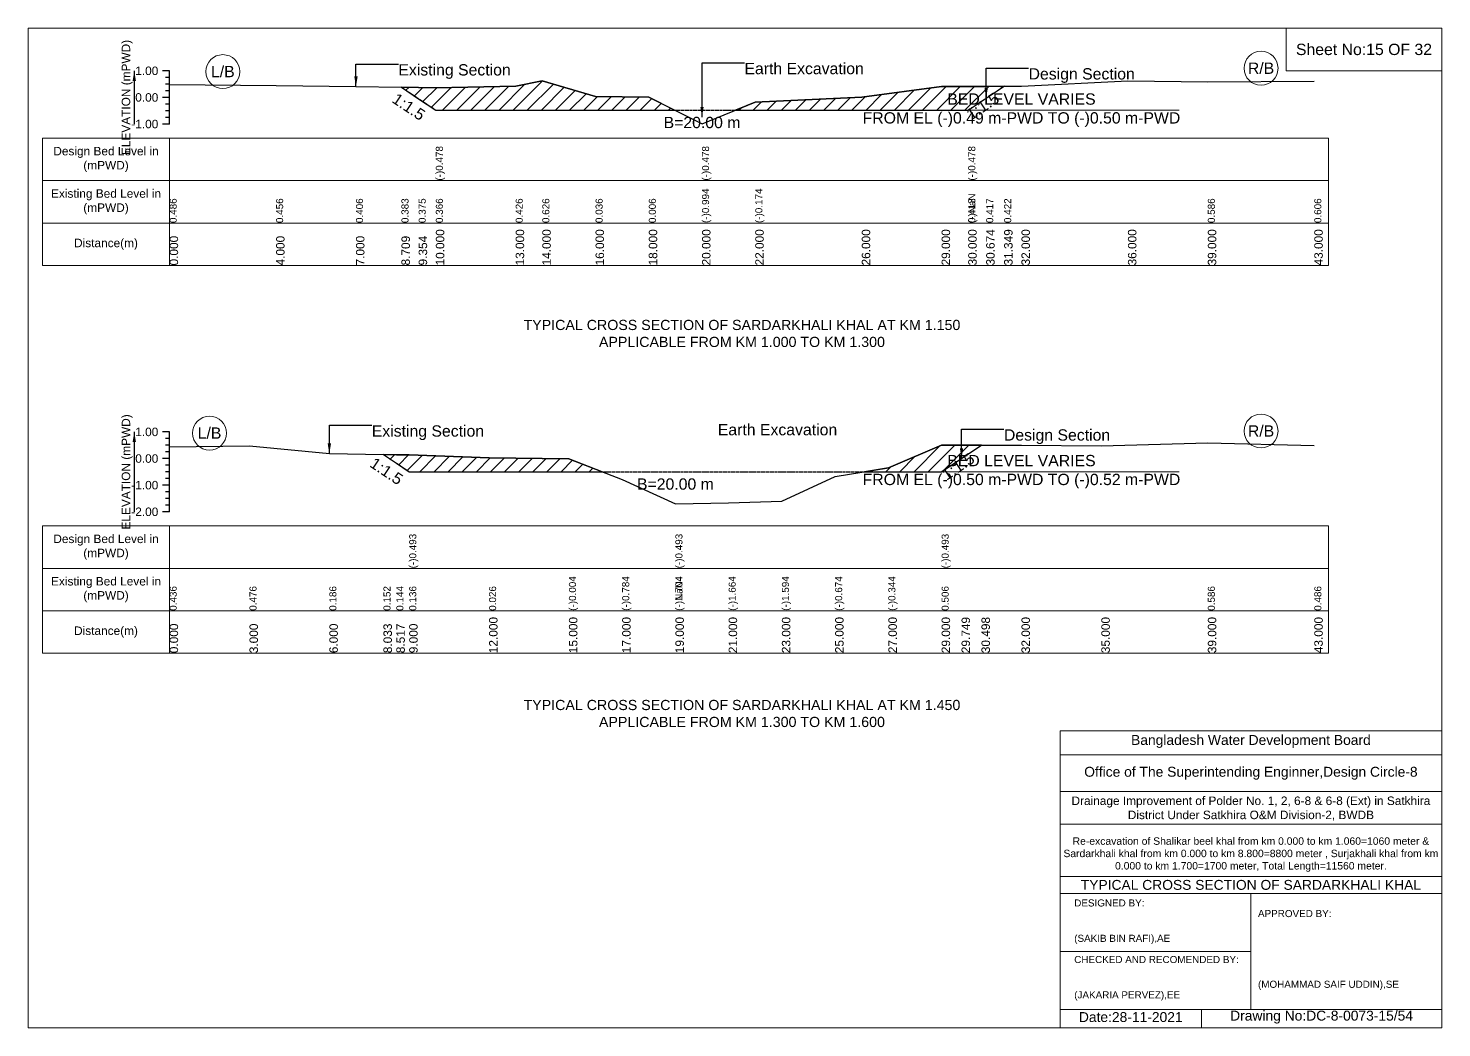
# Model space of a CAD drawing. Header units: inches. Extents: x 93000 to 416000, y -4242 to 0.
# Drawn here: x 240000 to 246000, y -4242 to 0 of the extents above; entities that cross this region are included whole.
import ezdxf

# ---------------------------------------------------------------- set-up
doc = ezdxf.new("R2010")
doc.units = ezdxf.units.IN
doc.header["$LTSCALE"] = 7
doc.header["$MEASUREMENT"] = 0
doc.linetypes.add('DASHED', pattern=[0.75, 0.5, -0.25])
for name, color, linetype, lineweight in [('Cross section Data Border', 7, 'Continuous', 9), ('Cross Section Labels', 7, 'Continuous', 9), ('Design_Bed_Level for Xsection', 7, 'DASHED', 25), ('Existing_Bed_Level for Xsection', 7, 'Continuous', 25), ('Long Section Labels', 7, 'Continuous', 9)]:
    doc.layers.add(name, color=color, linetype=linetype, lineweight=lineweight)
doc.styles.get("Standard").update_dxf_attribs({"font": 'arial.ttf'})
doc.dimstyles.get("Standard").update_dxf_attribs({"dimtxt": 0.18, "dimasz": 0.18, "dimexe": 0.18, "dimexo": 0.0625, "dimgap": 0.09, "dimtad": 0, "dimtih": 1, "dimtoh": 1, "dimdec": 4, "dimzin": 0, "dimdsep": 46, "dimtxsty": 'Standard', "dimcen": 0.09, "dimadec": 0, "dimazin": 0, "dimtfac": 1, "dimtdec": 4, "dimtofl": 0, "dimtmove": 0, "dimatfit": 3, "dimfxl": 0, "dimtolj": 1, "dimtzin": 0, "dimarcsym": 0})

msp = doc.modelspace()

# ---------------------------------------------------------------- hatches: boundary and pattern name
at = {"layer": 'Existing_Bed_Level for Xsection'}
h = msp.add_hatch(dxfattribs=at)
h.set_pattern_fill('ANSI31', color=256, scale=339, style=0)
h.paths.add_polyline_path([(241584.1, -250.4), (241657.1, -299), (241730, -347.6), (242069, -347.6), (242182, -347.6), (242408, -347.6), (242634, -347.6), (242743.3, -347.6), (242634, -293), (242408, -289.6), (242182, -222.9), (242069, -245.5), (241730, -252.3), (241657.1, -251.3)])
h = msp.add_hatch(dxfattribs=at)
h.set_pattern_fill('ANSI31', color=256, scale=339, style=0)
h.paths.add_polyline_path([(243002.4, -347.6), (243086, -347.6), (243538, -347.6), (243877, -347.6), (243990, -347.6), (244066.2, -296.8), (244142.4, -246), (244066.2, -246.5), (243990, -247), (243877, -247.8), (243538, -293), (243086, -313.3)])
h = msp.add_hatch(dxfattribs=at)
h.set_pattern_fill('ANSI31', color=256, scale=339, style=0)
h.paths.add_polyline_path([(243549.3, -1882.1), (243651, -1882.1), (243877, -1882.1), (243961.6, -1825.7), (244046.2, -1769.3), (243961.6, -1769.3), (243877, -1769.3), (243651, -1865.3)])
h = msp.add_hatch(dxfattribs=at)
h.set_pattern_fill('ANSI31', color=256, scale=339, style=0)
h.paths.add_polyline_path([(241507.7, -1809.3), (241562.4, -1845.7), (241617, -1882.1), (241956, -1882.1), (242295, -1882.1), (242436.5, -1882.1), (242295, -1826.9), (241956, -1823.5), (241617, -1811.1), (241562.4, -1810.2)])

# ---------------------------------------------------------------- linework, layer by layer
at = {"layer": 'Cross section Data Border'}
for points in [[(240000, 0), (246000, 0), (246000, -4242), (240000, -4242)], [(245340, 0), (246000, 0), (246000, -180), (245340, -180)], [(240060, -466.7), (245519, -466.7), (245519, -1006.7), (240060, -1006.7)], [(240060, -2112.4), (245519, -2112.4), (245519, -2652.4), (240060, -2652.4)]]:
    msp.add_lwpolyline(points, close=True, dxfattribs=at)
for points in [[(240600, -466.7), (240600, -1006.7)], [(240060, -646.7), (245519, -646.7)], [(240060, -826.7), (245519, -826.7)], [(240600, -2112.4), (240600, -2652.4)], [(240060, -2292.4), (245519, -2292.4)], [(240060, -2472.4), (245519, -2472.4)], [(244380, -4242), (244380, -2982), (246000, -2982)], [(244380, -3084), (246000, -3084)], [(244380, -3240), (246000, -3240)], [(244380, -3378), (246000, -3378)], [(244380, -3600), (246000, -3600)], [(244380, -3672), (246000, -3672)], [(245190, -3672), (245190, -4164)], [(244380, -3918), (245190, -3918)], [(244380, -4164), (246000, -4164)], [(244980, -4164), (244980, -4242)]]:
    msp.add_lwpolyline(points, dxfattribs=at)
at = {"layer": 'Cross Section Labels'}
for points in [[(243546.2, -347.6), (244885.8, -347.6)], [(243546.2, -1882.1), (244885.8, -1882.1)]]:
    msp.add_lwpolyline(points, dxfattribs=at)
for centre in [(240826, -184), (245233, -169.8), (240769.5, -1718.4), (245233, -1709.4)]:
    msp.add_circle(centre, 72, dxfattribs=at)
at = {"layer": 'Design_Bed_Level for Xsection'}
for points in [[(241584.1, -250.4), (241657.1, -299), (241730, -347.6), (242860, -347.6), (243990, -347.6), (244066.2, -296.8), (244142.4, -246)], [(241507.7, -1809.3), (241562.4, -1845.7), (241617, -1882.1), (242747, -1882.1), (243877, -1882.1), (243961.6, -1825.7), (244046.2, -1769.3)]]:
    msp.add_lwpolyline(points, dxfattribs=at)
at = {"layer": 'Existing_Bed_Level for Xsection'}
for points in [[(240600, -180.7), (240570, -180.7)], [(240600, -208.9), (240582, -208.9)], [(240600, -237.2), (240582, -237.2)], [(240600, -406.7), (240600, -293.7), (240600, -180.7)], [(240600, -238.8), (241052, -242.2), (241391, -247.8), (241584.1, -250.4), (241657.1, -251.3), (241730, -252.3), (241730, -252.3), (242069, -245.5), (242182, -222.9), (242408, -289.6), (242634, -293), (242860, -406), (242860, -406), (243086, -313.3), (243538, -293), (243877, -247.8), (243990, -247), (243990, -247), (244066.2, -246.5), (244142.4, -246), (244216, -245.5), (244668, -222.9), (245007, -227.5), (245459, -225.2)], [(240600, -293.7), (240570, -293.7)], [(240600, -265.4), (240582, -265.4)], [(240600, -321.9), (240582, -321.9)], [(240600, -350.2), (240582, -350.2)], [(240600, -406.7), (240570, -406.7)], [(240600, -378.4), (240582, -378.4)], [(240600, -1713.4), (240570, -1713.4)], [(240600, -2052.4), (240600, -1939.4), (240600, -1826.4), (240600, -1713.4)], [(240600, -1741.7), (240582, -1741.7)], [(240600, -1769.9), (240582, -1769.9)], [(240600, -1798.2), (240582, -1798.2)], [(240600, -1777.2), (240939, -1772.7), (241278, -1805.4), (241507.7, -1809.3), (241562.4, -1810.2), (241617, -1811.1), (241617, -1811.1), (241956, -1823.5), (242295, -1826.9), (242521, -1915), (242747, -2019), (242747, -2019), (242973, -2014.5), (243199, -2006.6), (243425, -1902.6), (243651, -1865.3), (243877, -1769.3), (243877, -1769.3), (243961.6, -1769.3), (244046.2, -1769.3), (244216, -1769.3), (244555, -1772.7), (245007, -1760.2), (245459, -1771.5)], [(240600, -1826.4), (240570, -1826.4)], [(240600, -1854.7), (240582, -1854.7)], [(240600, -1882.9), (240582, -1882.9)], [(240600, -1911.2), (240582, -1911.2)], [(240600, -1939.4), (240570, -1939.4)], [(240600, -1967.7), (240582, -1967.7)], [(240600, -1995.9), (240582, -1995.9)], [(240600, -2024.2), (240582, -2024.2)], [(240600, -2052.4), (240570, -2052.4)]]:
    msp.add_lwpolyline(points, dxfattribs=at)
for points in [[(241584.1, -250.4), (241657.1, -299), (241730, -347.6), (241730, -347.6), (242069, -347.6), (242182, -347.6), (242408, -347.6), (242634, -347.6), (242743.3, -347.6), (242634, -293), (242408, -289.6), (242182, -222.9), (242069, -245.5), (241730, -252.3), (241730, -252.3), (241657.1, -251.3)], [(243002.4, -347.6), (243086, -347.6), (243538, -347.6), (243877, -347.6), (243990, -347.6), (243990, -347.6), (244066.2, -296.8), (244142.4, -246), (244066.2, -246.5), (243990, -247), (243990, -247), (243877, -247.8), (243538, -293), (243086, -313.3)], [(243549.3, -1882.1), (243651, -1882.1), (243877, -1882.1), (243877, -1882.1), (243961.6, -1825.7), (244046.2, -1769.3), (243961.6, -1769.3), (243877, -1769.3), (243877, -1769.3), (243651, -1865.3)], [(241507.7, -1809.3), (241562.4, -1845.7), (241617, -1882.1), (241617, -1882.1), (241956, -1882.1), (242295, -1882.1), (242436.5, -1882.1), (242295, -1826.9), (241956, -1823.5), (241617, -1811.1), (241617, -1811.1), (241562.4, -1810.2)]]:
    msp.add_lwpolyline(points, close=True, dxfattribs=at)

# ---------------------------------------------------------------- texts
at = {"layer": 'Cross section Data Border', "attachment_point": 5}
for s, insert, char_height in [('Sheet No:15 OF 32', (245670, -90), 48), ('Bangladesh Water Development Board', (245190, -3027), 42), ('Office of The Superintending Enginner,Design Circle-8', (245190, -3162), 42)]:
    msp.add_mtext(s, dxfattribs=dict(at, insert=insert, char_height=char_height))
at = {"layer": 'Cross section Data Border'}
for s, insert, char_height, width, attachment_point in [('Design Bed Level in (mPWD)', (240330, -556.7), 36, 480, 5), ('Existing Bed Level in (mPWD)', (240330, -736.7), 36, 480, 5), ('Distance(m)', (240330, -916.7), 36, 480, 5), ('Design Bed Level in (mPWD)', (240330, -2202.4), 36, 480, 5), ('Existing Bed Level in (mPWD)', (240330, -2382.4), 36, 480, 5), ('Distance(m)', (240330, -2562.4), 36, 480, 5), ('Drainage Improvement of Polder No. 1, 2, 6-8 & 6-8 (Ext) in Satkhira District Under Satkhira O&M Division-2, BWDB', (245190, -3312), 36, 1680, 5), ('Re-excavation of Shalikar beel khal from km 0.000 to km 1.060=1060 meter & Sardarkhali khal from km 0.000 to km 8.800=8800 meter , Surjakhali khal from km 0.000 to km 1.700=1700 meter, Total Length=11560 meter.', (245190, -3507), 31.4683, 1620, 5), ('TYPICAL CROSS SECTION OF SARDARKHALI KHAL', (245190, -3636), 42, 1680, 5), ('DESIGNED BY:\\P\\P\\P(SAKIB BIN RAFI),AE', (244440, -3792), 30, 840, 4), ('APPROVED BY:\\P\\P\\P\\P\\P\\P(MOHAMMAD SAIF UDDIN),SE', (245220, -3912), 30, 840, 4), ('CHECKED AND RECOMENDED BY:\\P\\P\\P(JAKARIA PERVEZ),EE', (244440, -4032), 30, 840, 4), ('Date:28-11-2021', (244680, -4197), 42, 840, 5), ('Drawing No:DC-8-0073-15/54', (245490, -4197), 42, 1320, 5)]:
    msp.add_mtext(s, dxfattribs=dict(at, insert=insert, char_height=char_height, width=width, attachment_point=attachment_point))
at = {"layer": 'Cross Section Labels'}
for s, insert, char_height, attachment_point in [('L/B', (240826, -184), 48, 5), ('Existing Section', (241571, -152.4), 48, 1), ('Earth Excavation', (243040, -146.8), 48, 1), ('Design Section', (244246.2, -169.4), 48, 1), ('R/B', (245233, -169.8), 48, 5), ('BED LEVEL VARIES \\PFROM EL (-)0.49 m-PWD TO (-)0.50 m-PWD', (244216, -347.6), 48, 5), ('B=20.00 m', (242860, -375.9), 48, 2), ('TYPICAL CROSS SECTION OF SARDARKHALI KHAL AT KM 1.150\\PAPPLICABLE FROM KM 1.000 TO KM 1.300', (243029.5, -1295.5), 43.2, 5), ('Earth Excavation', (242927, -1679.5), 48, 1), ('L/B', (240769.5, -1718.4), 48, 5), ('Existing Section', (241458, -1685.2), 48, 1), ('Design Section', (244141.6, -1702.1), 48, 1), ('R/B', (245233, -1709.4), 48, 5), ('BED LEVEL VARIES \\PFROM EL (-)0.50 m-PWD TO (-)0.52 m-PWD', (244216, -1882.1), 48, 5), ('B=20.00 m', (242747, -1910.4), 48, 2), ('TYPICAL CROSS SECTION OF SARDARKHALI KHAL AT KM 1.450\\PAPPLICABLE FROM KM 1.300 TO KM 1.600', (243029.5, -2908.5), 43.2, 5)]:
    msp.add_mtext(s, dxfattribs=dict(at, insert=insert, char_height=char_height, attachment_point=attachment_point))
at = {"layer": 'Cross Section Labels', "char_height": 48, "attachment_point": 2}
for insert, rotation in [((241628.8, -313.1), 326.30993), ((244038, -311), 33.69007), ((241534.1, -1859.8), 326.30993), ((243933.4, -1839.8), 33.69007)]:
    msp.add_mtext('1:1.5', dxfattribs=dict(at, insert=insert, rotation=rotation))
at = {"layer": 'Existing_Bed_Level for Xsection', "char_height": 36, "attachment_point": 5, "rotation": 90}
for insert in [(240420, -293.7), (240420, -1882.9)]:
    msp.add_mtext('ELEVATION (mPWD)', dxfattribs=dict(at, insert=insert))
at = {"layer": 'Existing_Bed_Level for Xsection', "char_height": 36, "attachment_point": 6}
for s, insert in [('1.00', (240552, -180.7)), ('0.00', (240552, -293.7)), ('-1.00', (240552, -406.7)), ('1.00', (240552, -1713.4)), ('0.00', (240552, -1826.4)), ('-1.00', (240552, -1939.4)), ('-2.00', (240552, -2052.4))]:
    msp.add_mtext(s, dxfattribs=dict(at, insert=insert))
at = {"layer": 'Long Section Labels', "attachment_point": 1, "rotation": 90}
for s, insert, char_height in [('(-)0.478', (241730, -646.7), 30), ('(-)0.478', (242860, -646.7), 30), ('(-)0.478', (243990, -646.7), 30), ('(-)0.994', (242860, -826.7), 30), ('(-)0.994', (242860, -826.7), 30), ('(-)0.994', (242860, -826.7), 30), ('(-)0.174', (243086, -826.7), 30), ('(-)NaN', (243990, -826.7), 30), ('0.486', (240600, -826.7), 30), ('0.456', (241052, -826.7), 30), ('0.406', (241391, -826.7), 30), ('0.406', (241391, -826.7), 30), ('0.383', (241584.1, -826.7), 30), ('0.375', (241657.1, -826.7), 30), ('0.366', (241730, -826.7), 30), ('0.366', (241730, -826.7), 30), ('0.366', (241730, -826.7), 30), ('0.426', (242069, -826.7), 30), ('0.426', (242069, -826.7), 30), ('0.626', (242182, -826.7), 30), ('0.626', (242182, -826.7), 30), ('0.036', (242408, -826.7), 30), ('0.006', (242634, -826.7), 30), ('0.006', (242634, -826.7), 30), ('0.413', (243990, -826.7), 30), ('0.413', (243990, -826.7), 30), ('0.417', (244066.2, -826.7), 30), ('0.422', (244142.4, -826.7), 30), ('0.586', (245007, -826.7), 30), ('0.606', (245459, -826.7), 30), ('0.000', (240600, -1006.7), 36), ('4.000', (241052, -1006.7), 36), ('7.000', (241391, -1006.7), 36), ('8.709', (241584.1, -1006.7), 36), ('9.354', (241657.1, -1006.7), 36), ('10.000', (241730, -1006.7), 36), ('10.000', (241730, -1006.7), 36), ('10.000', (241730, -1006.7), 36), ('13.000', (242069, -1006.7), 36), ('14.000', (242182, -1006.7), 36), ('16.000', (242408, -1006.7), 36), ('18.000', (242634, -1006.7), 36), ('20.000', (242860, -1006.7), 36), ('20.000', (242860, -1006.7), 36), ('20.000', (242860, -1006.7), 36), ('22.000', (243086, -1006.7), 36), ('26.000', (243538, -1006.7), 36), ('29.000', (243877, -1006.7), 36), ('30.000', (243990, -1006.7), 36), ('30.000', (243990, -1006.7), 36), ('30.000', (243990, -1006.7), 36), ('30.674', (244066.2, -1006.7), 36), ('31.349', (244142.4, -1006.7), 36), ('32.000', (244216, -1006.7), 36), ('36.000', (244668, -1006.7), 36), ('39.000', (245007, -1006.7), 36), ('43.000', (245459, -1006.7), 36), ('(-)0.493', (241617, -2292.4), 30), ('(-)0.493', (242747, -2292.4), 30), ('(-)0.493', (243877, -2292.4), 30), ('(-)0.004', (242295, -2472.4), 30), ('(-)0.784', (242521, -2472.4), 30), ('(-)1.704', (242747, -2472.4), 30), ('(-)1.704', (242747, -2472.4), 30), ('(-)1.664', (242973, -2472.4), 30), ('(-)1.594', (243199, -2472.4), 30), ('(-)0.674', (243425, -2472.4), 30), ('(-)0.344', (243651, -2472.4), 30), ('0.436', (240600, -2472.4), 30), ('0.476', (240939, -2472.4), 30), ('0.476', (240939, -2472.4), 30), ('0.186', (241278, -2472.4), 30), ('0.152', (241507.7, -2472.4), 30), ('0.144', (241562.4, -2472.4), 30), ('0.136', (241617, -2472.4), 30), ('0.136', (241617, -2472.4), 30), ('0.136', (241617, -2472.4), 30), ('0.026', (241956, -2472.4), 30), ('(-)NaN', (242747, -2472.4), 30), ('(-)NaN', (242747, -2472.4), 30), ('0.506', (243877, -2472.4), 30), ('0.506', (243877, -2472.4), 30), ('0.506', (243877, -2472.4), 30), ('0.506', (243877, -2472.4), 30), ('0.506', (243877, -2472.4), 30), ('0.586', (245007, -2472.4), 30), ('0.486', (245459, -2472.4), 30), ('12.000', (241956, -2652.4), 36), ('15.000', (242295, -2652.4), 36), ('17.000', (242521, -2652.4), 36), ('19.000', (242747, -2652.4), 36), ('19.000', (242747, -2652.4), 36), ('19.000', (242747, -2652.4), 36), ('21.000', (242973, -2652.4), 36), ('23.000', (243199, -2652.4), 36), ('25.000', (243425, -2652.4), 36), ('27.000', (243651, -2652.4), 36), ('29.000', (243877, -2652.4), 36), ('29.000', (243877, -2652.4), 36), ('29.000', (243877, -2652.4), 36), ('29.749', (243961.6, -2652.4), 36), ('30.498', (244046.2, -2652.4), 36), ('32.000', (244216, -2652.4), 36), ('35.000', (244555, -2652.4), 36), ('39.000', (245007, -2652.4), 36), ('43.000', (245459, -2652.4), 36), ('0.000', (240600, -2652.4), 36), ('3.000', (240939, -2652.4), 36), ('6.000', (241278, -2652.4), 36), ('8.033', (241507.7, -2652.4), 36), ('8.517', (241562.4, -2652.4), 36), ('9.000', (241617, -2652.4), 36), ('9.000', (241617, -2652.4), 36), ('9.000', (241617, -2652.4), 36)]:
    msp.add_mtext(s, dxfattribs=dict(at, insert=insert, char_height=char_height))

# ---------------------------------------------------------------- leaders
at = {"layer": 'Cross Section Labels', "annotation_type": 0, "has_hookline": 1, "hookline_direction": 0}
for points, text_width in [([(241391, -247.8), (241391, -152.4), (241570.9, -152.4)], 467.2), ([(242860, -376.8), (242860, -146.8), (243039.9, -146.8)], 497), ([(244066.2, -296.8), (244066.2, -169.4), (244246.1, -169.4)], 441.2), ([(241278, -1805.4), (241278, -1685.2), (241457.9, -1685.2)], 467.2), ([(243961.6, -1825.7), (243961.6, -1702.1), (244141.5, -1702.1)], 441.2)]:
    msp.add_leader(points, dimstyle='Standard', override={"dimasz": 43.2}, dxfattribs=dict(at, text_width=text_width))
at = {"layer": 'Existing_Bed_Level for Xsection'}
for points in [[(240450, -180.7), (240450, -406.7)], [(240450, -1713.4), (240450, -2052.4)]]:
    msp.add_leader(points, dimstyle='Standard', override={"dimasz": 43.2}, dxfattribs=at)

doc.saveas('drawing.dxf')
